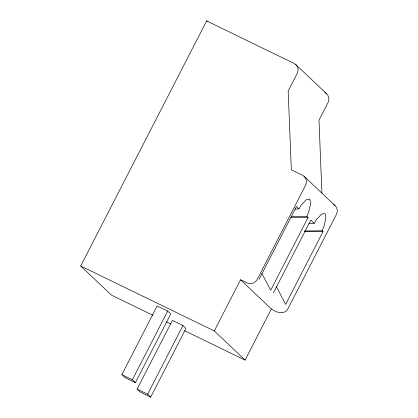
<?xml version="1.0" encoding="UTF-8"?>
<svg xmlns="http://www.w3.org/2000/svg" width="418" height="418" viewBox="0 0 418 418"><rect width="100%" height="100%" fill="white"/><g stroke="black" fill="none" stroke-linecap="round" stroke-linejoin="round"><path stroke-width="0.63" d="M291.372 216.592L306.833 216.331L308.662 212.062L310.647 203.681L309.811 199.135L306.373 199.637L301.263 205.055L298.943 208.864L295.04 209.136M304.732 230.987L322.085 230.773L323.919 226.504L325.899 218.123L325.063 213.577L321.63 214.079L316.52 219.497L314.2 223.306L308.991 223.667M152.951 315.308L111.512 295.155L80.7 265.984L206.654 20.9L294.12 63.437A7.597 7.299 -46.6 0 1 297.245 73.369L288.18 91.014L291.32 169.797L302.517 175.241A7.597 7.299 -46.6 0 1 305.642 185.179L257.195 279.443A7.597 7.299 -46.6 0 1 247.153 282.97L240.564 279.767L214.267 330.941L245.079 360.112L271.376 308.939L240.564 279.767M121.847 374.643L157.142 305.966L167.675 311.091L170.727 313.981L135.432 382.658L124.893 377.532L121.847 374.643L132.381 379.769L135.432 382.658M132.381 379.769L167.675 311.091M137.099 389.085L172.394 320.407L182.932 325.533L185.984 328.423L150.689 397.1L140.15 391.974L137.099 389.085L147.638 394.211L150.689 397.1M147.638 394.211L182.932 325.533M259.108 279.25L296.482 206.534L298.943 208.864M306.833 216.331L308.076 217.512L270.702 290.228L261.893 273.555M273.45 292.825L310.82 220.108L314.2 223.306M322.085 230.773L323.025 231.661L285.651 304.377L276.444 286.758M304.267 231.666L323.025 231.661M290.834 217.329L308.076 217.512M271.376 308.939C276.042 312.497 284.621 315.324 288.012 308.615L336.453 214.35C337.937 211.445 337.368 207.673 334.917 205.473L304.105 176.302M80.7 265.984L214.267 330.941M166.374 321.839L170.999 324.086M184.631 330.716L245.079 360.112M324.932 92.608C328.532 94.332 329.901 99.066 328.057 102.546L318.991 120.185L321.902 193.137M333.329 204.412L334.917 205.473M295.704 64.492L326.515 93.669M206.654 20.9L207.244 21.459"/></g></svg>
